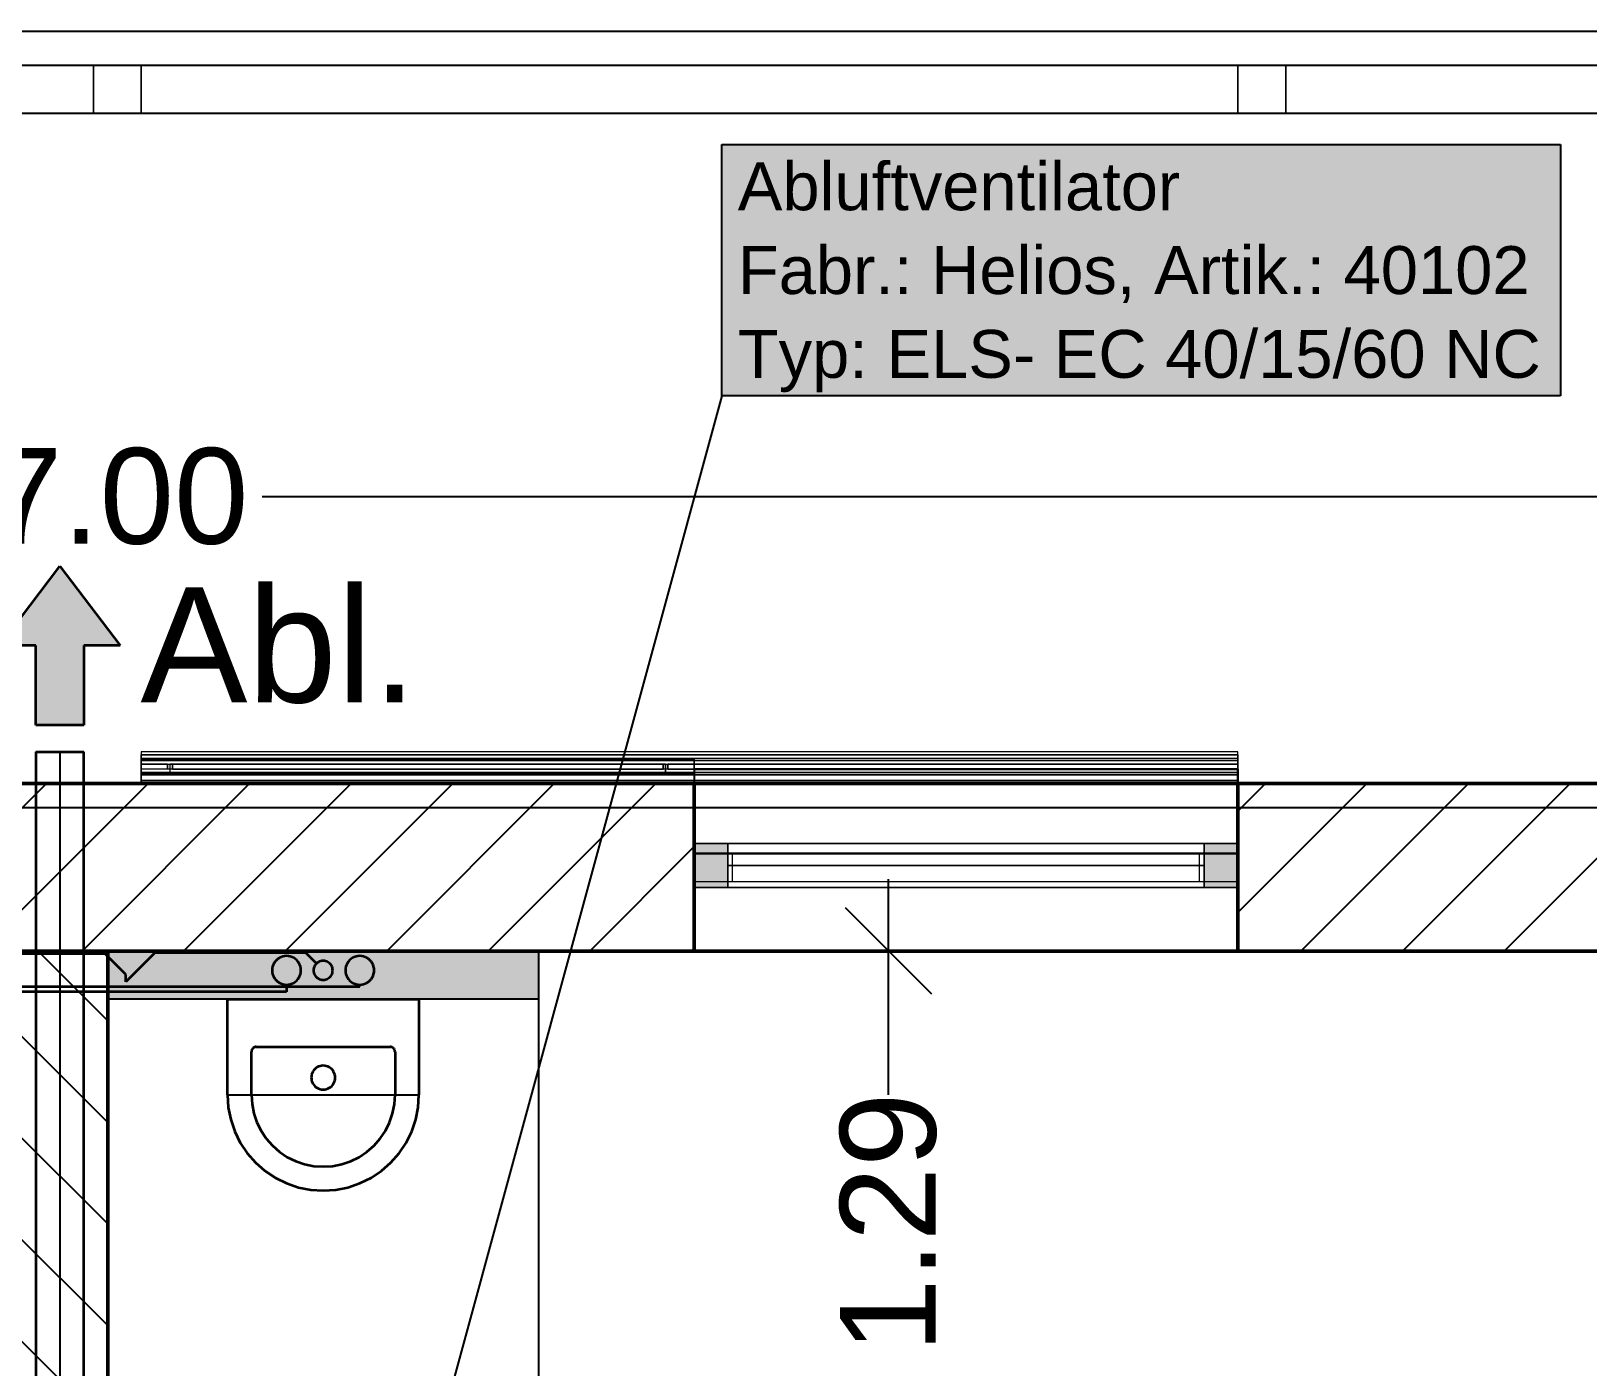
# Model space of a CAD drawing. Extents: x 0 to 756, y -25 to 420.
# Drawn here: x 257.4 to 322.4, y 359.2 to 415 of the extents above; entities that cross this region are included whole.
import ezdxf
from ezdxf.lldxf.tags import DXFTag

# ---------------------------------------------------------------- set-up
doc = ezdxf.new("R2010")
doc.units = 0
doc.layers.get('0').update_dxf_attribs({"lineweight": 25})
doc.layers.get('DEFPOINTS').update_dxf_attribs({"lineweight": 25})
for name, color, linetype, lineweight, true_color in [('2L_TEXT', 7, 'Continuous', 25, 0x3300cc), ('A_Geschossdecke', 7, 'Continuous', 25, 0x008080), ('L_Abluft', 2, 'Continuous', 35, 0xffff00), ('S_Einrichtung', 7, 'Continuous', 35, 0x9dff9d), ('S_Kaltwasser', 3, 'Continuous', 35, 0x00ff00), ('S_Schmutzwasser', 7, 'Continuous', 35, 0x808040), ('S_Warmwasser', 1, 'fein_strichliert', 35, 0xff0000)]:
    doc.layers.add(name, color=color, linetype=linetype, lineweight=lineweight, true_color=true_color)
for name, color, linetype, lineweight in [('A_Aussenwand', 7, 'Continuous', 25), ('A_Fenster', 7, 'Continuous', 25), ('A_Innenwand', 7, 'Continuous', 25), ('Allgemein01', 7, 'Continuous', 13), ('Allgemein03', 7, 'Continuous', 25), ('Design', 7, 'Continuous', 18), ('Fenster', 7, 'Continuous', 13), ('Fensterbank', 7, 'Continuous', 13), ('L_Text', 7, 'Continuous', 25), ('Standard', 7, 'Continuous', 25), ('Stütze Holz', 7, 'Continuous', 13), ('Verschattung', 7, 'Continuous', 13), ('Wand Holz nicht tragend', 7, 'Continuous', 13), ('Wand Holz tragend', 7, 'Continuous', 13), ('X_Planrahmen', 7, 'Continuous', 25)]:
    doc.layers.add(name, color=color, linetype=linetype, lineweight=lineweight)
doc.styles.get("Standard").update_dxf_attribs({"font": 'arial.ttf'})
tags = doc.linetypes.add('fein_strichliert', pattern=[4, 1, -2, 1]).pattern_tags.tags
tags[8:9] = [DXFTag(74, 4), DXFTag(75, 0), DXFTag(340, '0'), DXFTag(46, 0.0), DXFTag(50, 0.0), DXFTag(44, 0.0), DXFTag(45, 0.0)]
tags[6:7] = [DXFTag(74, 4), DXFTag(75, 0), DXFTag(340, '0'), DXFTag(46, 0.0), DXFTag(50, 0.0), DXFTag(44, 0.0), DXFTag(45, 0.0)]
tags[4:5] = [DXFTag(74, 4), DXFTag(75, 0), DXFTag(340, '0'), DXFTag(46, 0.0), DXFTag(50, 0.0), DXFTag(44, 0.0), DXFTag(45, 0.0)]
tags = doc.linetypes.add('STRICHPUNKT2', pattern=[12.7, 6.35, -3.175, 0, -3.175]).pattern_tags.tags
tags[10:11] = [DXFTag(74, 4), DXFTag(75, 0), DXFTag(340, '0'), DXFTag(46, 0.0), DXFTag(50, 0.0), DXFTag(44, 0.0), DXFTag(45, 0.0)]
tags[8:9] = [DXFTag(74, 4), DXFTag(75, 0), DXFTag(340, '0'), DXFTag(46, 0.0), DXFTag(50, 0.0), DXFTag(44, 0.0), DXFTag(45, 0.0)]
tags[6:7] = [DXFTag(74, 4), DXFTag(75, 0), DXFTag(340, '0'), DXFTag(46, 0.0), DXFTag(50, 0.0), DXFTag(44, 0.0), DXFTag(45, 0.0)]
tags[4:5] = [DXFTag(74, 4), DXFTag(75, 0), DXFTag(340, '0'), DXFTag(46, 0.0), DXFTag(50, 0.0), DXFTag(44, 0.0), DXFTag(45, 0.0)]
tags = doc.linetypes.add('VERDECKT2_S2', pattern=[0.27, 0.2, -0.07]).pattern_tags.tags
tags[6:7] = [DXFTag(74, 4), DXFTag(75, 0), DXFTag(340, '0'), DXFTag(46, 1.0), DXFTag(50, 0.0), DXFTag(44, 0.0), DXFTag(45, 0.0)]
tags[4:5] = [DXFTag(74, 4), DXFTag(75, 0), DXFTag(340, '0'), DXFTag(46, 1.0), DXFTag(50, 0.0), DXFTag(44, 0.0), DXFTag(45, 0.0)]

# ---------------------------------------------------------------- blocks, each defined once
blk = doc.blocks.new('Blockreferenz-A01I5YB9IE', base_point=(0, -25))
at = {"layer": 'X_Planrahmen', "color": 0, "linetype": 'ByBlock', "lineweight": -2, "ltscale": 0.25}
blk.add_line((20, 415), (589, 415), dxfattribs=at)
blk = doc.blocks.new('Referenz-A01I5YBJIE')
at = {"layer": 'Allgemein01', "color": 0, "lineweight": -2}
for p, q in [((273.607, 374.574), (265.607, 374.574)), ((265.607, 374.574), (265.607, 370.574)), ((273.607, 370.574), (273.607, 374.574)), ((265.607, 370.574), (273.607, 370.574))]:
    blk.add_line(p, q, dxfattribs=at)
at = {"layer": 'Allgemein03', "color": 0, "linetype": 'VERDECKT2_S2', "lineweight": 13, "ltscale": 0.13}
for p, q in [((362.607, 413.578), (154.607, 413.578)), ((154.607, 383.578), (362.607, 383.578))]:
    blk.add_line(p, q, dxfattribs=at)
at = {"layer": 'Allgemein03', "color": 0, "lineweight": -2}
for p, q in [((260.607, 376.578), (278.607, 376.578)), ((278.607, 350.734), (278.607, 376.578)), ((260.61, 374.58), (260.607, 374.578)), ((260.607, 374.578), (278.607, 374.578))]:
    blk.add_line(p, q, dxfattribs=at)
at = {"layer": 'DEFPOINTS', "color": 0, "linetype": 'Continuous', "lineweight": -2, "ltscale": 0.25}
for p, q in [((285.107, 383.578), (285.107, 383.578)), ((285.107, 383.578), (285.107, 383.578)), ((307.807, 383.578), (307.807, 383.578)), ((307.807, 383.578), (307.807, 383.578)), ((260.607, 376.578), (260.607, 376.578)), ((260.607, 376.578), (260.607, 376.578)), ((260.607, 376.578), (260.607, 376.578)), ((260.607, 376.578), (260.607, 376.578)), ((260.607, 376.578), (260.607, 376.578))]:
    blk.add_line(p, q, dxfattribs=at)
at = {"layer": 'DEFPOINTS', "color": 0, "linetype": 'Continuous', "lineweight": 18, "ltscale": 0.18}
for p, q in [((260.607, 376.578), (260.607, 376.578)), ((260.607, 376.578), (260.607, 376.578)), ((278.607, 376.578), (278.607, 376.578))]:
    blk.add_line(p, q, dxfattribs=at)
at = {"layer": 'Design', "color": 0, "lineweight": -2}
for points in [[(278.607, 374.578), (260.607, 374.578), (260.607, 376.578)], [(278.607, 374.578), (278.607, 376.578), (260.607, 376.578)], [(278.607, 376.578), (260.607, 376.578), (260.607, 376.578)], [(278.607, 374.578), (278.607, 374.578), (260.607, 374.578)]]:
    blk.add_solid(points, dxfattribs=at)
at = {"layer": 'Fenster', "color": 0, "linetype": 'Continuous', "ltscale": 0.13}
for p, q in [((285.107, 381.078), (286.507, 381.078)), ((285.107, 379.238), (285.107, 381.078)), ((285.107, 381.078), (285.107, 379.238)), ((286.507, 381.078), (285.107, 381.078)), ((285.107, 379.238), (285.107, 381.078)), ((285.107, 381.078), (286.507, 381.078)), ((285.107, 381.078), (285.107, 381.078)), ((286.507, 381.078), (286.507, 379.238)), ((286.507, 381.078), (306.407, 381.078)), ((286.507, 379.238), (286.507, 381.078)), ((286.507, 379.238), (286.507, 381.078)), ((286.507, 379.238), (286.507, 381.078)), ((286.507, 381.078), (286.507, 381.078)), ((286.507, 381.078), (286.507, 379.238)), ((306.407, 381.078), (286.507, 381.078)), ((286.507, 379.238), (286.507, 381.078)), ((286.507, 381.078), (306.407, 381.078)), ((286.507, 381.078), (286.507, 381.078)), ((286.507, 381.078), (286.507, 379.238)), ((306.407, 381.078), (286.507, 381.078)), ((286.507, 379.238), (286.507, 381.078)), ((286.507, 381.078), (306.407, 381.078)), ((286.507, 381.078), (286.507, 381.078)), ((306.407, 381.078), (307.807, 381.078)), ((306.407, 379.238), (306.407, 381.078)), ((306.407, 381.078), (306.407, 379.238)), ((306.407, 381.078), (306.407, 379.238)), ((307.807, 381.078), (306.407, 381.078)), ((306.407, 379.238), (306.407, 381.078)), ((306.407, 381.078), (307.807, 381.078)), ((306.407, 381.078), (306.407, 381.078)), ((306.407, 379.238), (306.407, 381.078)), ((306.407, 379.238), (306.407, 381.078)), ((306.407, 381.078), (306.407, 381.078)), ((306.407, 379.238), (306.407, 381.078)), ((306.407, 379.238), (306.407, 381.078)), ((306.407, 381.078), (306.407, 381.078)), ((307.807, 381.078), (307.807, 379.238)), ((307.807, 379.238), (307.807, 381.078)), ((307.807, 379.238), (307.807, 381.078)), ((307.807, 381.078), (307.807, 381.078)), ((286.507, 380.158), (306.407, 380.158)), ((306.407, 380.158), (286.507, 380.158)), ((286.507, 380.158), (286.507, 380.158)), ((306.407, 380.158), (306.407, 380.158)), ((286.507, 379.238), (285.107, 379.238)), ((285.107, 379.238), (286.507, 379.238)), ((285.107, 379.238), (286.507, 379.238)), ((285.107, 379.238), (285.107, 379.238)), ((306.407, 379.238), (286.507, 379.238)), ((286.507, 379.238), (286.507, 379.238)), ((286.507, 379.238), (306.407, 379.238)), ((286.507, 379.238), (306.407, 379.238)), ((286.507, 379.238), (286.507, 379.238)), ((286.507, 379.238), (306.407, 379.238)), ((286.507, 379.238), (306.407, 379.238)), ((286.507, 379.238), (286.507, 379.238)), ((307.807, 379.238), (306.407, 379.238)), ((306.407, 379.238), (307.807, 379.238)), ((306.407, 379.238), (307.807, 379.238)), ((306.407, 379.238), (306.407, 379.238)), ((306.407, 379.238), (306.407, 379.238)), ((306.407, 379.238), (306.407, 379.238)), ((307.807, 379.238), (307.807, 379.238))]:
    blk.add_line(p, q, dxfattribs=at)
for points in [[(285.107, 379.238), (286.507, 379.238), (285.107, 381.078)], [(286.507, 379.238), (286.507, 381.078), (285.107, 381.078)], [(306.407, 379.238), (307.807, 379.238), (306.407, 381.078)], [(307.807, 379.238), (307.807, 381.078), (306.407, 381.078)]]:
    blk.add_solid(points, dxfattribs=at)
at = {"layer": 'Fensterbank', "color": 0, "lineweight": -2}
for p, q in [((285.107, 384.178), (285.107, 380.658)), ((307.807, 384.178), (285.107, 384.178)), ((285.107, 384.178), (285.107, 384.178)), ((285.107, 384.178), (285.107, 383.578)), ((285.107, 384.178), (307.807, 384.178)), ((307.807, 380.658), (307.807, 384.178)), ((307.807, 384.178), (307.807, 383.578)), ((307.807, 384.178), (307.807, 384.178)), ((285.107, 383.578), (285.107, 380.658)), ((285.107, 383.578), (285.107, 383.578)), ((285.107, 383.578), (307.807, 383.578)), ((307.807, 383.578), (285.107, 383.578)), ((307.807, 383.578), (307.807, 383.578)), ((307.807, 383.578), (307.807, 380.658)), ((285.107, 380.658), (307.807, 380.658)), ((285.107, 380.658), (285.107, 380.658)), ((285.107, 380.658), (307.807, 380.658)), ((307.807, 380.658), (307.807, 380.658))]:
    blk.add_line(p, q, dxfattribs=at)
at = {"layer": 'Fensterbank', "color": 0, "lineweight": 18}
blk.add_line((285.107, 383.578), (307.807, 383.578), dxfattribs=at)
at = {"layer": 'Standard', "color": 0, "lineweight": -2}
for p, q in [((88.607, 413.578), (428.607, 413.578)), ((90.607, 411.578), (426.607, 411.578)), ((267.057, 395.557), (428.607, 395.557)), ((293.222, 370.578), (293.222, 379.578)), ((295.022, 374.778), (291.422, 378.378)), ((296.222, 376.578), (290.222, 376.578)), ((293.222, 371.402), (293.222, 376.578))]:
    blk.add_line(p, q, dxfattribs=at)
at = {"layer": 'Stütze Holz', "color": 0, "linetype": 'Continuous', "ltscale": 0.13}
for p, q in [((262.007, 413.578), (260.007, 413.578)), ((260.007, 413.578), (260.007, 411.578)), ((260.007, 413.578), (262.007, 413.578)), ((260.007, 411.578), (260.007, 413.578)), ((260.007, 413.578), (260.007, 413.578)), ((262.007, 411.578), (262.007, 413.578)), ((262.007, 413.578), (262.007, 411.578)), ((262.007, 413.578), (262.007, 413.578)), ((309.807, 413.578), (307.807, 413.578)), ((307.807, 413.578), (307.807, 411.578)), ((307.807, 413.578), (309.807, 413.578)), ((307.807, 411.578), (307.807, 413.578)), ((307.807, 413.578), (307.807, 413.578)), ((309.807, 411.578), (309.807, 413.578)), ((309.807, 413.578), (309.807, 411.578)), ((309.807, 413.578), (309.807, 413.578)), ((260.007, 411.578), (262.007, 411.578)), ((262.007, 411.578), (260.007, 411.578)), ((260.007, 411.578), (260.007, 411.578)), ((262.007, 411.578), (262.007, 411.578)), ((307.807, 411.578), (309.807, 411.578)), ((309.807, 411.578), (307.807, 411.578)), ((307.807, 411.578), (307.807, 411.578)), ((309.807, 411.578), (309.807, 411.578))]:
    blk.add_line(p, q, dxfattribs=at)
at = {"layer": 'Verschattung', "color": 0, "linetype": 'Continuous', "ltscale": 0.13}
for p, q in [((262.007, 384.898), (262.007, 383.698)), ((307.807, 384.898), (262.007, 384.898)), ((262.007, 384.898), (262.007, 384.898)), ((262.007, 384.898), (262.007, 384.898)), ((262.007, 384.898), (262.007, 384.898)), ((262.007, 384.898), (262.007, 384.778)), ((284.907, 384.898), (262.007, 384.898)), ((262.007, 384.778), (307.807, 384.778)), ((262.007, 383.578), (262.007, 384.778)), ((262.007, 384.778), (262.007, 384.778)), ((262.007, 384.778), (262.007, 384.778)), ((284.907, 384.778), (262.007, 384.778)), ((262.007, 384.618), (262.007, 383.938)), ((307.807, 384.618), (262.007, 384.618)), ((262.007, 384.618), (262.007, 384.618)), ((262.007, 384.618), (262.007, 384.378)), ((262.007, 384.618), (262.007, 384.618)), ((262.007, 384.618), (262.007, 384.618)), ((262.007, 384.618), (263.107, 384.618)), ((262.007, 384.578), (285.107, 384.578)), ((262.007, 383.978), (262.007, 384.578)), ((285.107, 384.578), (262.007, 384.578)), ((262.007, 384.578), (262.007, 383.978)), ((285.107, 384.578), (262.007, 384.578)), ((262.007, 384.578), (262.007, 384.578)), ((262.007, 383.978), (262.007, 384.578)), ((307.807, 384.518), (262.007, 384.518)), ((262.007, 384.518), (262.007, 384.378)), ((262.007, 384.518), (262.007, 384.518)), ((262.007, 384.518), (262.007, 384.038)), ((307.807, 384.518), (262.007, 384.518)), ((262.007, 384.378), (263.107, 384.378)), ((262.007, 384.378), (262.007, 384.378)), ((263.107, 384.378), (262.007, 384.378)), ((263.107, 384.618), (307.807, 384.618)), ((263.107, 384.378), (263.107, 384.178)), ((263.107, 384.378), (263.207, 384.378)), ((263.107, 384.278), (263.107, 384.378)), ((263.107, 384.378), (263.107, 384.378)), ((263.107, 384.378), (263.107, 384.378)), ((263.107, 384.378), (263.107, 384.378)), ((263.107, 384.378), (263.307, 384.378)), ((263.207, 384.378), (263.207, 383.978)), ((283.907, 384.378), (263.207, 384.378)), ((263.207, 384.378), (263.307, 384.378)), ((263.207, 384.378), (263.207, 384.378)), ((263.207, 384.378), (263.207, 383.978)), ((263.207, 384.378), (283.907, 384.378)), ((263.307, 384.378), (283.807, 384.378)), ((263.307, 384.178), (263.307, 384.378)), ((263.307, 384.378), (263.307, 384.278)), ((263.307, 384.378), (263.307, 384.378)), ((263.307, 384.378), (263.307, 384.378)), ((263.307, 384.378), (263.307, 384.378)), ((283.807, 384.378), (263.307, 384.378)), ((283.807, 384.378), (283.807, 384.178)), ((283.807, 384.278), (283.807, 384.378)), ((283.807, 384.378), (283.907, 384.378)), ((283.807, 384.378), (283.807, 384.378)), ((283.807, 384.378), (284.007, 384.378)), ((283.807, 384.378), (283.807, 384.378)), ((283.807, 384.378), (283.807, 384.378)), ((283.907, 383.978), (283.907, 384.378)), ((283.907, 384.378), (284.007, 384.378)), ((283.907, 384.378), (283.907, 383.978)), ((283.907, 384.378), (283.907, 384.378)), ((284.007, 384.378), (307.807, 384.378)), ((284.007, 384.178), (284.007, 384.378)), ((284.007, 384.378), (284.007, 384.278)), ((284.007, 384.378), (284.007, 384.378)), ((284.007, 384.378), (284.007, 384.378)), ((284.007, 384.378), (284.007, 384.378)), ((307.807, 384.378), (284.007, 384.378)), ((307.807, 384.898), (284.907, 384.898)), ((307.807, 384.778), (284.907, 384.778)), ((285.107, 384.578), (285.107, 383.978)), ((285.107, 383.978), (285.107, 384.578)), ((285.107, 384.578), (285.107, 384.578)), ((285.107, 384.578), (285.107, 383.978)), ((307.807, 383.698), (307.807, 384.898)), ((307.807, 384.898), (307.807, 384.898)), ((307.807, 384.898), (307.807, 384.898)), ((307.807, 384.778), (307.807, 384.898)), ((307.807, 384.898), (307.807, 384.898)), ((307.807, 384.778), (307.807, 383.578)), ((307.807, 384.778), (307.807, 384.778)), ((307.807, 384.778), (307.807, 384.778)), ((307.807, 383.938), (307.807, 384.618)), ((307.807, 384.378), (307.807, 384.618)), ((307.807, 384.618), (307.807, 384.618)), ((307.807, 384.618), (307.807, 384.618)), ((307.807, 384.618), (307.807, 384.618)), ((307.807, 384.378), (307.807, 384.518)), ((307.807, 384.518), (307.807, 384.518)), ((307.807, 384.038), (307.807, 384.518)), ((307.807, 384.378), (307.807, 384.378)), ((263.107, 384.178), (262.007, 384.178)), ((262.007, 384.178), (262.007, 384.038)), ((262.007, 384.178), (262.007, 383.938)), ((262.007, 384.178), (262.007, 384.178)), ((263.107, 384.178), (262.007, 384.178)), ((262.007, 384.038), (307.807, 384.038)), ((262.007, 384.038), (262.007, 384.038)), ((307.807, 384.038), (262.007, 384.038)), ((285.107, 383.978), (262.007, 383.978)), ((262.007, 383.978), (285.107, 383.978)), ((285.107, 383.978), (262.007, 383.978)), ((262.007, 383.978), (262.007, 383.978)), ((262.007, 383.938), (307.807, 383.938)), ((262.007, 383.938), (262.007, 383.938)), ((262.007, 383.938), (262.007, 383.938)), ((262.007, 383.938), (262.007, 383.938)), ((263.107, 383.938), (262.007, 383.938)), ((262.007, 383.698), (262.007, 383.578)), ((284.907, 383.698), (262.007, 383.698)), ((262.007, 383.698), (307.807, 383.698)), ((262.007, 383.698), (262.007, 383.698)), ((262.007, 383.698), (262.007, 383.698)), ((263.107, 384.178), (263.107, 384.278)), ((263.207, 384.178), (263.107, 384.178)), ((263.307, 384.178), (263.107, 384.178)), ((263.107, 384.178), (263.107, 384.178)), ((263.107, 384.178), (263.107, 384.178)), ((263.107, 384.178), (263.107, 384.178)), ((307.807, 383.938), (263.107, 383.938)), ((263.307, 384.178), (263.207, 384.178)), ((263.207, 383.978), (283.907, 383.978)), ((263.207, 383.978), (263.207, 383.978)), ((283.907, 383.978), (263.207, 383.978)), ((263.307, 384.278), (263.307, 384.178)), ((283.807, 384.178), (263.307, 384.178)), ((263.307, 384.178), (263.307, 384.178)), ((263.307, 384.178), (263.307, 384.178)), ((263.307, 384.178), (263.307, 384.178)), ((263.307, 384.178), (283.807, 384.178)), ((283.807, 384.178), (283.807, 384.278)), ((283.907, 384.178), (283.807, 384.178)), ((284.007, 384.178), (283.807, 384.178)), ((283.807, 384.178), (283.807, 384.178)), ((283.807, 384.178), (283.807, 384.178)), ((283.807, 384.178), (283.807, 384.178)), ((284.007, 384.178), (283.907, 384.178)), ((283.907, 383.978), (283.907, 383.978)), ((284.007, 384.278), (284.007, 384.178)), ((307.807, 384.178), (284.007, 384.178)), ((284.007, 384.178), (284.007, 384.178)), ((284.007, 384.178), (284.007, 384.178)), ((284.007, 384.178), (284.007, 384.178)), ((284.007, 384.178), (307.807, 384.178)), ((307.807, 383.698), (284.907, 383.698)), ((285.107, 383.978), (285.107, 383.978)), ((307.807, 384.038), (307.807, 384.178)), ((307.807, 383.938), (307.807, 384.178)), ((307.807, 384.178), (307.807, 384.178)), ((307.807, 384.038), (307.807, 384.038)), ((307.807, 383.938), (307.807, 383.938)), ((307.807, 383.938), (307.807, 383.938)), ((307.807, 383.938), (307.807, 383.938)), ((307.807, 383.578), (307.807, 383.698)), ((307.807, 383.698), (307.807, 383.698)), ((307.807, 383.698), (307.807, 383.698)), ((262.007, 383.578), (284.907, 383.578)), ((307.807, 383.578), (262.007, 383.578)), ((262.007, 383.578), (262.007, 383.578)), ((262.007, 383.578), (262.007, 383.578)), ((262.007, 383.578), (262.007, 383.578)), ((284.907, 383.578), (307.807, 383.578)), ((307.807, 383.578), (307.807, 383.578)), ((307.807, 383.578), (307.807, 383.578)), ((307.807, 383.578), (307.807, 383.578))]:
    blk.add_line(p, q, dxfattribs=at)
at = {"layer": 'Wand Holz nicht tragend', "color": 0, "lineweight": 50}
for p, q in [((260.607, 376.578), (256.607, 376.578)), ((256.607, 376.578), (260.607, 376.578)), ((260.607, 263.578), (260.607, 376.578)), ((260.607, 376.578), (260.607, 263.578)), ((260.607, 376.578), (260.607, 376.578))]:
    blk.add_line(p, q, dxfattribs=at)
at = {"layer": 'Wand Holz tragend', "color": 0, "lineweight": 50}
for p, q in [((391.607, 383.578), (125.607, 383.578)), ((125.607, 383.578), (391.607, 383.578)), ((285.107, 383.578), (285.107, 376.578)), ((307.807, 383.578), (285.107, 383.578)), ((307.807, 383.578), (285.107, 383.578)), ((285.107, 383.578), (285.107, 383.578)), ((285.107, 383.578), (285.107, 376.578)), ((307.807, 376.578), (307.807, 383.578)), ((307.807, 383.578), (307.807, 383.578)), ((307.807, 376.578), (307.807, 383.578)), ((125.607, 376.578), (391.607, 376.578)), ((391.607, 376.578), (125.607, 376.578)), ((285.107, 376.578), (307.807, 376.578)), ((285.107, 376.578), (285.107, 376.578)), ((285.107, 376.578), (307.807, 376.578)), ((307.807, 376.578), (307.807, 376.578))]:
    blk.add_line(p, q, dxfattribs=at)
at = {"layer": 'Standard', "color": 0, "lineweight": -2, "insert": (252.503, 397.589), "char_height": 4, "attachment_point": 1}
blk.add_mtext('{\\fArial;17.00}', dxfattribs=at)
at = {"layer": 'Standard', "color": 0, "lineweight": -2, "insert": (291.19, 359.797), "char_height": 4, "attachment_point": 1, "rotation": 90}
blk.add_mtext('{\\fArial;1.29}', dxfattribs=at)
blk = doc.blocks.new('Wand-A01I5YBNIE', base_point=(118.607, 376.578))
at = {"color": 0, "linetype": 'ByBlock', "lineweight": -2, "ltscale": 0.25}
for p, q in [((232.107, 383.578), (285.107, 383.578)), ((307.807, 383.578), (398.607, 383.578)), ((260.607, 376.578), (285.107, 376.578)), ((307.807, 376.578), (391.607, 376.578))]:
    blk.add_line(p, q, dxfattribs=at)
at = {"color": 0, "lineweight": -2}
for p, q in [((251.047, 376.578), (258.047, 383.578)), ((255.29, 376.578), (262.29, 383.578)), ((259.532, 376.578), (266.532, 383.578)), ((263.775, 376.578), (270.775, 383.578)), ((268.018, 376.578), (275.018, 383.578)), ((272.26, 376.578), (279.26, 383.578)), ((276.503, 376.578), (283.503, 383.578)), ((307.807, 378.184), (313.201, 383.578)), ((307.807, 382.426), (308.959, 383.578)), ((310.444, 376.578), (317.444, 383.578)), ((314.687, 376.578), (321.687, 383.578)), ((318.929, 376.578), (325.929, 383.578)), ((280.746, 376.578), (285.107, 380.939)), ((284.988, 376.578), (285.107, 376.697))]:
    blk.add_line(p, q, dxfattribs=at)
blk = doc.blocks.new('Fenster-A01I5YBRIE', base_point=(285.107, 376.578))
at = {"color": 0, "linetype": 'ByBlock', "lineweight": -2, "ltscale": 0.25}
for p, q in [((285.107, 383.578), (307.807, 383.578)), ((285.107, 376.578), (285.107, 383.578)), ((307.807, 376.578), (307.807, 383.578)), ((285.107, 376.578), (307.807, 376.578))]:
    blk.add_line(p, q, dxfattribs=at)
at = {"color": 0, "linetype": 'ByBlock', "lineweight": 18, "ltscale": 0.18}
for p, q in [((285.107, 380.678), (307.807, 380.678)), ((286.707, 379.478), (286.707, 380.678)), ((306.207, 379.478), (306.207, 380.678)), ((285.107, 379.478), (307.807, 379.478))]:
    blk.add_line(p, q, dxfattribs=at)
at = {"color": 0, "linetype": 'fein_strichliert', "lineweight": 18, "ltscale": 0.18}
blk.add_line((307.807, 379.478), (307.807, 380.678), dxfattribs=at)
blk = doc.blocks.new('Wand-A01I5YCTIE', base_point=(256.607, 263.578))
at = {"color": 0, "lineweight": -2}
for p, q in [((257.696, 376.578), (260.607, 373.667)), ((256.607, 373.424), (260.607, 369.424)), ((256.607, 369.182), (260.607, 365.182)), ((256.607, 364.939), (260.607, 360.939)), ((256.607, 360.696), (260.607, 356.696))]:
    blk.add_line(p, q, dxfattribs=at)
at = {"color": 0, "linetype": 'ByBlock', "lineweight": -2, "ltscale": 0.25}
blk.add_line((260.607, 376.578), (260.607, 263.578), dxfattribs=at)
blk = doc.blocks.new('Bauteilbeschriftung-A01I5YFBIE', base_point=(265.707, 324.378))
at = {"color": 0, "lineweight": -2}
for p, q in [((286.257, 410.27), (321.283, 410.27)), ((286.257, 399.77), (286.257, 410.27)), ((321.283, 410.27), (321.283, 399.77)), ((321.283, 399.77), (286.257, 399.77))]:
    blk.add_line(p, q, dxfattribs=at)
at = {"color": 0, "linetype": 'ByBlock', "lineweight": -2, "ltscale": 0.25}
blk.add_line((286.257, 399.77), (265.707, 324.378), dxfattribs=at)
at = {"color": 7, "linetype": 'ByBlock', "lineweight": -2, "ltscale": 0.25, "true_color": 0xffffff}
for points in [[(286.257, 399.77), (321.283, 399.77), (286.257, 410.27)], [(321.283, 399.77), (286.257, 410.27), (321.283, 410.27)]]:
    blk.add_solid(points, dxfattribs=at)
at = {"color": 0, "linetype": 'ByBlock', "lineweight": -2, "ltscale": 0.25, "char_height": 2, "attachment_point": 1}
for s, insert in [('{\\fArial;Abluftventilator}', (286.923, 409.52)), ('{\\fArial;Fabr.: Helios, Artik.: 40102}', (286.923, 406.02)), ('{\\fArial;Typ: ELS- EC 40/15/60 NC}', (286.923, 402.52))]:
    blk.add_mtext(s, dxfattribs=dict(at, insert=insert))
blk = doc.blocks.new('Wickelfalzrohr-A01I5YFTIE', base_point=(257.607, 325.178))
at = {"color": 0, "linetype": 'ByBlock', "lineweight": -2, "ltscale": 0.35}
for p, q in [((257.607, 384.898), (257.607, 325.178)), ((257.607, 384.898), (258.193, 384.898)), ((258.193, 384.898), (259.021, 384.898)), ((259.021, 384.898), (259.607, 384.898)), ((259.607, 325.178), (259.607, 384.898)), ((257.607, 325.178), (258.193, 325.178)), ((258.193, 325.178), (259.021, 325.178)), ((259.021, 325.178), (259.607, 325.178))]:
    blk.add_line(p, q, dxfattribs=at)
at = {"color": 0, "linetype": 'STRICHPUNKT2', "lineweight": 25, "ltscale": 0.25}
blk.add_line((258.607, 384.898), (258.607, 325.178), dxfattribs=at)
blk = doc.blocks.new('Waschtisch-A01I5YHDIE', base_point=(265.607, 366.574))
at = {"color": 0, "linetype": 'ByBlock', "lineweight": -2, "ltscale": 0.35}
for p, q in [((265.607, 370.574), (265.607, 374.574)), ((265.607, 374.574), (273.607, 374.574)), ((273.607, 374.574), (273.607, 370.574)), ((266.609, 372.4), (266.607, 372.374)), ((266.607, 370.574), (266.607, 372.374)), ((266.614, 372.425), (266.609, 372.4)), ((266.622, 372.45), (266.614, 372.425)), ((266.634, 372.474), (266.622, 372.45)), ((266.649, 372.495), (266.634, 372.474)), ((266.666, 372.515), (266.649, 372.495)), ((266.685, 372.532), (266.666, 372.515)), ((266.707, 372.547), (266.685, 372.532)), ((266.731, 372.558), (266.707, 372.547)), ((266.755, 372.567), (266.731, 372.558)), ((266.781, 372.572), (266.755, 372.567)), ((266.807, 372.574), (266.781, 372.572)), ((266.807, 372.574), (272.407, 372.574)), ((272.433, 372.572), (272.407, 372.574)), ((272.459, 372.567), (272.433, 372.572)), ((272.484, 372.558), (272.459, 372.567)), ((272.507, 372.547), (272.484, 372.558)), ((272.529, 372.532), (272.507, 372.547)), ((272.549, 372.515), (272.529, 372.532)), ((272.566, 372.495), (272.549, 372.515)), ((272.58, 372.474), (272.566, 372.495)), ((272.592, 372.45), (272.58, 372.474)), ((272.6, 372.425), (272.592, 372.45)), ((272.605, 372.4), (272.6, 372.425)), ((272.607, 372.374), (272.605, 372.4)), ((272.607, 372.374), (272.607, 370.574)), ((269.111, 371.359), (269.107, 371.294)), ((269.107, 371.294), (269.111, 371.228)), ((269.124, 371.423), (269.111, 371.359)), ((269.145, 371.485), (269.124, 371.423)), ((269.174, 371.544), (269.145, 371.485)), ((269.211, 371.598), (269.174, 371.544)), ((269.254, 371.647), (269.211, 371.598)), ((269.303, 371.69), (269.254, 371.647)), ((269.357, 371.727), (269.303, 371.69)), ((269.416, 371.755), (269.357, 371.727)), ((269.478, 371.776), (269.416, 371.755)), ((269.542, 371.789), (269.478, 371.776)), ((269.607, 371.794), (269.542, 371.789)), ((269.672, 371.789), (269.607, 371.794)), ((269.737, 371.776), (269.672, 371.789)), ((269.799, 371.755), (269.737, 371.776)), ((269.857, 371.727), (269.799, 371.755)), ((269.912, 371.69), (269.857, 371.727)), ((269.961, 371.647), (269.912, 371.69)), ((270.004, 371.598), (269.961, 371.647)), ((270.04, 371.544), (270.004, 371.598)), ((270.069, 371.485), (270.04, 371.544)), ((270.09, 371.423), (270.069, 371.485)), ((270.103, 371.359), (270.09, 371.423)), ((270.107, 371.294), (270.103, 371.359)), ((270.103, 371.228), (270.107, 371.294)), ((269.111, 371.228), (269.124, 371.164)), ((269.124, 371.164), (269.145, 371.102)), ((269.145, 371.102), (269.174, 371.044)), ((269.174, 371.044), (269.211, 370.989)), ((269.211, 370.989), (269.254, 370.94)), ((269.254, 370.94), (269.303, 370.897)), ((269.303, 370.897), (269.357, 370.86)), ((269.357, 370.86), (269.416, 370.832)), ((269.416, 370.832), (269.478, 370.811)), ((269.478, 370.811), (269.542, 370.798)), ((269.542, 370.798), (269.607, 370.794)), ((269.607, 370.794), (269.672, 370.798)), ((269.672, 370.798), (269.737, 370.811)), ((269.737, 370.811), (269.799, 370.832)), ((269.799, 370.832), (269.857, 370.86)), ((269.857, 370.86), (269.912, 370.897)), ((269.912, 370.897), (269.961, 370.94)), ((269.961, 370.94), (270.004, 370.989)), ((270.004, 370.989), (270.04, 371.044)), ((270.04, 371.044), (270.069, 371.102)), ((270.069, 371.102), (270.09, 371.164)), ((270.09, 371.164), (270.103, 371.228)), ((265.607, 370.574), (265.641, 370.051)), ((265.641, 370.051), (265.743, 369.538)), ((266.607, 370.574), (266.633, 370.182)), ((266.633, 370.182), (266.709, 369.797)), ((272.505, 369.797), (272.582, 370.182)), ((272.582, 370.182), (272.607, 370.574)), ((273.471, 369.538), (273.573, 370.051)), ((273.573, 370.051), (273.607, 370.574)), ((265.743, 369.538), (265.912, 369.043)), ((266.709, 369.797), (266.836, 369.425)), ((266.836, 369.425), (267.009, 369.074)), ((272.205, 369.074), (272.379, 369.425)), ((272.379, 369.425), (272.505, 369.797)), ((273.303, 369.043), (273.471, 369.538)), ((265.912, 369.043), (266.143, 368.574)), ((267.009, 369.074), (267.227, 368.747)), ((267.227, 368.747), (267.486, 368.452)), ((271.729, 368.452), (271.987, 368.747)), ((271.987, 368.747), (272.205, 369.074)), ((273.071, 368.574), (273.303, 369.043)), ((266.143, 368.574), (266.434, 368.138)), ((266.434, 368.138), (266.779, 367.745)), ((267.486, 368.452), (267.781, 368.193)), ((267.781, 368.193), (268.107, 367.975)), ((271.107, 367.975), (271.433, 368.193)), ((271.433, 368.193), (271.729, 368.452)), ((272.436, 367.745), (272.781, 368.138)), ((272.781, 368.138), (273.071, 368.574)), ((266.779, 367.745), (267.172, 367.4)), ((267.172, 367.4), (267.607, 367.109)), ((268.107, 367.975), (268.459, 367.802)), ((268.459, 367.802), (268.831, 367.676)), ((268.831, 367.676), (269.216, 367.599)), ((269.216, 367.599), (269.607, 367.574)), ((269.607, 367.574), (269.999, 367.599)), ((269.999, 367.599), (270.384, 367.676)), ((270.384, 367.676), (270.755, 367.802)), ((270.755, 367.802), (271.107, 367.975)), ((271.607, 367.109), (272.042, 367.4)), ((272.042, 367.4), (272.436, 367.745)), ((267.607, 367.109), (268.076, 366.878)), ((268.076, 366.878), (268.572, 366.71)), ((270.642, 366.71), (271.138, 366.878)), ((271.138, 366.878), (271.607, 367.109)), ((268.572, 366.71), (269.085, 366.608)), ((269.085, 366.608), (269.607, 366.574)), ((269.607, 366.574), (270.129, 366.608)), ((270.129, 366.608), (270.642, 366.71))]:
    blk.add_line(p, q, dxfattribs=at)
blk = doc.blocks.new('Anschluss-Element-A01I5YHFIE', base_point=(270.534, 375.174))
at = {"color": 0, "lineweight": -2}
for p, q in [((270.54, 375.852), (270.534, 375.774)), ((270.555, 375.929), (270.54, 375.852)), ((270.58, 376.003), (270.555, 375.929)), ((270.615, 376.074), (270.58, 376.003)), ((270.658, 376.139), (270.615, 376.074)), ((270.71, 376.198), (270.658, 376.139)), ((270.769, 376.25), (270.71, 376.198)), ((270.834, 376.293), (270.769, 376.25)), ((270.905, 376.328), (270.834, 376.293)), ((270.979, 376.353), (270.905, 376.328)), ((271.056, 376.368), (270.979, 376.353)), ((271.134, 376.374), (271.056, 376.368)), ((271.213, 376.368), (271.134, 376.374)), ((271.29, 376.353), (271.213, 376.368)), ((271.364, 376.328), (271.29, 376.353)), ((271.434, 376.293), (271.364, 376.328)), ((271.5, 376.25), (271.434, 376.293)), ((271.559, 376.198), (271.5, 376.25)), ((271.61, 376.139), (271.559, 376.198)), ((271.654, 376.074), (271.61, 376.139)), ((271.689, 376.003), (271.654, 376.074)), ((271.714, 375.929), (271.689, 376.003)), ((271.729, 375.852), (271.714, 375.929)), ((271.734, 375.774), (271.729, 375.852)), ((270.534, 375.774), (270.54, 375.695)), ((270.54, 375.695), (270.555, 375.618)), ((270.555, 375.618), (270.58, 375.544)), ((270.58, 375.544), (270.615, 375.474)), ((270.615, 375.474), (270.658, 375.408)), ((270.658, 375.408), (270.71, 375.349)), ((270.71, 375.349), (270.769, 375.298)), ((270.769, 375.298), (270.834, 375.254)), ((270.834, 375.254), (270.905, 375.219)), ((270.905, 375.219), (270.979, 375.194)), ((270.979, 375.194), (271.056, 375.179)), ((271.213, 375.179), (271.29, 375.194)), ((271.29, 375.194), (271.364, 375.219)), ((271.364, 375.219), (271.434, 375.254)), ((271.434, 375.254), (271.5, 375.298)), ((271.5, 375.298), (271.559, 375.349)), ((271.559, 375.349), (271.61, 375.408)), ((271.61, 375.408), (271.654, 375.474)), ((271.654, 375.474), (271.689, 375.544)), ((271.689, 375.544), (271.714, 375.618)), ((271.714, 375.618), (271.729, 375.695)), ((271.729, 375.695), (271.734, 375.774)), ((271.056, 375.179), (271.134, 375.174)), ((271.134, 375.174), (271.213, 375.179))]:
    blk.add_line(p, q, dxfattribs=at)
blk = doc.blocks.new('Anschluss-Element-A01I5YHHIE', base_point=(267.474, 375.174))
at = {"color": 0, "linetype": 'Continuous', "lineweight": -2, "ltscale": 0.35}
for p, q in [((267.48, 375.852), (267.474, 375.774)), ((267.495, 375.929), (267.48, 375.852)), ((267.52, 376.003), (267.495, 375.929)), ((267.555, 376.074), (267.52, 376.003)), ((267.598, 376.139), (267.555, 376.074)), ((267.65, 376.198), (267.598, 376.139)), ((267.709, 376.25), (267.65, 376.198)), ((267.774, 376.293), (267.709, 376.25)), ((267.845, 376.328), (267.774, 376.293)), ((267.919, 376.353), (267.845, 376.328)), ((267.996, 376.368), (267.919, 376.353)), ((268.074, 376.374), (267.996, 376.368)), ((268.153, 376.368), (268.074, 376.374)), ((268.23, 376.353), (268.153, 376.368)), ((268.304, 376.328), (268.23, 376.353)), ((268.374, 376.293), (268.304, 376.328)), ((268.44, 376.25), (268.374, 376.293)), ((268.499, 376.198), (268.44, 376.25)), ((268.55, 376.139), (268.499, 376.198)), ((268.594, 376.074), (268.55, 376.139)), ((268.629, 376.003), (268.594, 376.074)), ((268.654, 375.929), (268.629, 376.003)), ((268.669, 375.852), (268.654, 375.929)), ((268.674, 375.774), (268.669, 375.852)), ((267.474, 375.774), (267.48, 375.695)), ((267.48, 375.695), (267.495, 375.618)), ((267.495, 375.618), (267.52, 375.544)), ((267.52, 375.544), (267.555, 375.474)), ((267.555, 375.474), (267.598, 375.408)), ((267.598, 375.408), (267.65, 375.349)), ((267.65, 375.349), (267.709, 375.298)), ((267.709, 375.298), (267.774, 375.254)), ((267.774, 375.254), (267.845, 375.219)), ((267.845, 375.219), (267.919, 375.194)), ((267.919, 375.194), (267.996, 375.179)), ((268.153, 375.179), (268.23, 375.194)), ((268.23, 375.194), (268.304, 375.219)), ((268.304, 375.219), (268.374, 375.254)), ((268.374, 375.254), (268.44, 375.298)), ((268.44, 375.298), (268.499, 375.349)), ((268.499, 375.349), (268.55, 375.408)), ((268.55, 375.408), (268.594, 375.474)), ((268.594, 375.474), (268.629, 375.544)), ((268.629, 375.544), (268.654, 375.618)), ((268.654, 375.618), (268.669, 375.695)), ((268.669, 375.695), (268.674, 375.774)), ((267.996, 375.179), (268.074, 375.174)), ((268.074, 375.174), (268.153, 375.179))]:
    blk.add_line(p, q, dxfattribs=at)
blk = doc.blocks.new('Anschluss-Element-A01I5YHJIE', base_point=(269.204, 375.374))
at = {"color": 0, "lineweight": -2}
for p, q in [((269.218, 375.877), (269.208, 375.826)), ((269.235, 375.927), (269.218, 375.877)), ((269.258, 375.974), (269.235, 375.927)), ((269.287, 376.017), (269.258, 375.974)), ((269.322, 376.056), (269.287, 376.017)), ((269.361, 376.091), (269.322, 376.056)), ((269.404, 376.12), (269.361, 376.091)), ((269.451, 376.143), (269.404, 376.12)), ((269.501, 376.16), (269.451, 376.143)), ((269.552, 376.17), (269.501, 376.16)), ((269.604, 376.174), (269.552, 376.17)), ((269.657, 376.17), (269.604, 376.174)), ((269.708, 376.16), (269.657, 376.17)), ((269.757, 376.143), (269.708, 376.16)), ((269.804, 376.12), (269.757, 376.143)), ((269.848, 376.091), (269.804, 376.12)), ((269.887, 376.056), (269.848, 376.091)), ((269.922, 376.017), (269.887, 376.056)), ((269.951, 375.974), (269.922, 376.017)), ((269.974, 375.927), (269.951, 375.974)), ((269.991, 375.877), (269.974, 375.927)), ((270.001, 375.826), (269.991, 375.877)), ((269.208, 375.826), (269.204, 375.774)), ((269.204, 375.774), (269.208, 375.721)), ((269.208, 375.721), (269.218, 375.67)), ((269.218, 375.67), (269.235, 375.62)), ((269.235, 375.62), (269.258, 375.574)), ((269.258, 375.574), (269.287, 375.53)), ((269.287, 375.53), (269.322, 375.491)), ((269.322, 375.491), (269.361, 375.456)), ((269.361, 375.456), (269.404, 375.427)), ((269.404, 375.427), (269.451, 375.404)), ((269.451, 375.404), (269.501, 375.387)), ((269.501, 375.387), (269.552, 375.377)), ((269.552, 375.377), (269.604, 375.374)), ((269.604, 375.374), (269.657, 375.377)), ((269.657, 375.377), (269.708, 375.387)), ((269.708, 375.387), (269.757, 375.404)), ((269.757, 375.404), (269.804, 375.427)), ((269.804, 375.427), (269.848, 375.456)), ((269.848, 375.456), (269.887, 375.491)), ((269.887, 375.491), (269.922, 375.53)), ((269.922, 375.53), (269.951, 375.574)), ((269.951, 375.574), (269.974, 375.62)), ((269.974, 375.62), (269.991, 375.67)), ((269.991, 375.67), (270.001, 375.721)), ((270.004, 375.774), (270.001, 375.826)), ((270.001, 375.721), (270.004, 375.774))]:
    blk.add_line(p, q, dxfattribs=at)
blk = doc.blocks.new('MText-A01I5YITIE', base_point=(261.972, 386.965))
at = {"color": 0, "linetype": 'ByBlock', "lineweight": -2, "ltscale": 0.2, "insert": (261.972, 391.765), "char_height": 4.8, "attachment_point": 1}
blk.add_mtext('{\\fArial;Abl.}', dxfattribs=at)
blk = doc.blocks.new('Blockreferenz-A01I5YIVIE', base_point=(256.088, 386.011))
at = {"color": 0, "linetype": 'ByBlock', "lineweight": -2, "ltscale": 0.35}
for p, q in [((256.088, 389.336), (258.607, 392.661)), ((258.607, 392.661), (261.126, 389.336)), ((257.607, 389.336), (256.088, 389.336)), ((257.607, 386.011), (257.607, 389.336)), ((259.607, 389.336), (259.607, 386.011)), ((261.126, 389.336), (259.607, 389.336)), ((259.607, 386.011), (257.607, 386.011))]:
    blk.add_line(p, q, dxfattribs=at)
for points in [[(256.088, 389.336), (261.126, 389.336), (258.607, 392.661)], [(257.607, 386.011), (259.607, 386.011), (257.607, 389.336)], [(259.607, 386.011), (257.607, 389.336), (259.607, 389.336)]]:
    blk.add_solid(points, dxfattribs=at)
blk = doc.blocks.new('Geschossdecke-A01I5YL3IE', base_point=(119.607, 260.578))
at = {"color": 0, "linetype": 'ByBlock', "lineweight": -2, "ltscale": 0.25}
blk.add_line((119.607, 382.578), (397.607, 382.578), dxfattribs=at)
blk = doc.blocks.new('Abwasserleitung-A01I5YLPIE', base_point=(247.887, 375.289))
at = {"color": 0, "linetype": 'ByBlock', "lineweight": -2, "ltscale": 0.35}
for p, q in [((262.569, 376.501), (261.356, 375.289)), ((268.876, 376.501), (262.569, 376.501)), ((269.322, 376.056), (268.876, 376.501)), ((248.288, 376.457), (247.887, 376.056)), ((260.506, 376.457), (248.288, 376.457)), ((261.356, 375.606), (260.506, 376.457)), ((261.356, 375.289), (261.356, 375.606))]:
    blk.add_line(p, q, dxfattribs=at)
blk = doc.blocks.new('Verbundrohr (Stange)-A01I5YNFIE', base_point=(255.773, 375.104))
at = {"color": 0, "linetype": 'ByBlock', "lineweight": -2, "ltscale": 0.35}
for p, q in [((255.773, 375.104), (271.134, 375.104)), ((271.134, 375.104), (271.134, 375.174))]:
    blk.add_line(p, q, dxfattribs=at)
blk = doc.blocks.new('Verbundrohr (Stange)-A01I5YNJIE', base_point=(255.346, 374.876))
at = {"color": 0, "linetype": 'ByBlock', "lineweight": -2, "ltscale": 0.35}
for p, q in [((268.074, 374.876), (255.346, 374.876)), ((268.074, 375.174), (268.074, 374.876))]:
    blk.add_line(p, q, dxfattribs=at)

msp = doc.modelspace()

# ---------------------------------------------------------------- block references
at = {"ltscale": 0.25}
msp.add_blockref('Blockreferenz-A01I5YB9IE', (0, -25), dxfattribs=at)
at = {"color": 8, "lineweight": 25, "ltscale": 0.25, "true_color": 0x808080}
msp.add_blockref('Referenz-A01I5YBJIE', (0, 0), dxfattribs=at)
at = {"layer": '2L_TEXT', "lineweight": 20, "ltscale": 0.2}
msp.add_blockref('MText-A01I5YITIE', (261.972, 386.965), dxfattribs=at)
at = {"layer": 'A_Aussenwand', "ltscale": 0.25}
msp.add_blockref('Wand-A01I5YBNIE', (118.607, 376.578), dxfattribs=at)
at = {"layer": 'A_Fenster', "ltscale": 0.25}
msp.add_blockref('Fenster-A01I5YBRIE', (285.107, 376.578), dxfattribs=at)
at = {"layer": 'A_Geschossdecke', "ltscale": 0.25}
msp.add_blockref('Geschossdecke-A01I5YL3IE', (119.607, 260.578), dxfattribs=at)
at = {"layer": 'A_Innenwand', "ltscale": 0.25}
msp.add_blockref('Wand-A01I5YCTIE', (256.607, 263.578), dxfattribs=at)
at = {"layer": 'L_Abluft', "ltscale": 0.35}
for name, p in [('Blockreferenz-A01I5YIVIE', (256.088, 386.011)), ('Wickelfalzrohr-A01I5YFTIE', (257.607, 325.178))]:
    msp.add_blockref(name, p, dxfattribs=at)
at = {"layer": 'L_Text', "color": 7, "ltscale": 0.25}
msp.add_blockref('Bauteilbeschriftung-A01I5YFBIE', (265.707, 324.378), dxfattribs=at)
at = {"layer": 'S_Einrichtung', "ltscale": 0.35}
msp.add_blockref('Waschtisch-A01I5YHDIE', (265.607, 366.574), dxfattribs=at)
at = {"layer": 'S_Kaltwasser', "ltscale": 0.35}
for name, p in [('Anschluss-Element-A01I5YHFIE', (270.534, 375.174)), ('Verbundrohr (Stange)-A01I5YNFIE', (255.773, 375.104))]:
    msp.add_blockref(name, p, dxfattribs=at)
at = {"layer": 'S_Schmutzwasser', "ltscale": 0.35}
for name, p in [('Abwasserleitung-A01I5YLPIE', (247.887, 375.289)), ('Anschluss-Element-A01I5YHJIE', (269.204, 375.374))]:
    msp.add_blockref(name, p, dxfattribs=at)
at = {"layer": 'S_Warmwasser', "ltscale": 0.35}
for name, p in [('Anschluss-Element-A01I5YHHIE', (267.474, 375.174)), ('Verbundrohr (Stange)-A01I5YNJIE', (255.346, 374.876))]:
    msp.add_blockref(name, p, dxfattribs=at)

doc.saveas('drawing.dxf')
